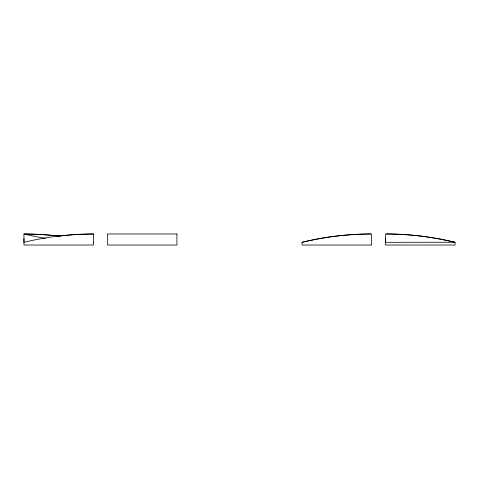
<?xml version="1.0" encoding="UTF-8"?>
<svg xmlns="http://www.w3.org/2000/svg" width="479" height="479" viewBox="0 0 479 479"><rect width="100%" height="100%" fill="white"/><g stroke="black" fill="none" stroke-linecap="round" stroke-linejoin="round"><path stroke-width="0.72" d="M23.95 238.59L23.95 242.314A294.86 294.86 0 0 1 93.483 233.974L93.483 245.026L23.95 245.026L23.95 233.974L41.913 234.53L60.013 236.201M93.483 242.314L93.183 242.242M302.081 242.314L302.093 242.314A294.86 294.86 0 0 1 370.638 233.974L371.614 233.974L371.614 245.026L302.081 245.026L302.081 242.248M385.517 238.59L385.517 242.314L455.05 242.248L455.05 245.026L385.517 245.026L385.517 233.974C408.904 233.98 432.292 236.788 455.014 242.308A294.86 294.86 0 0 0 386.493 233.974M302.117 242.308C324.522 236.86 347.574 234.057 370.638 233.974M57.109 236.237L75.167 234.548L93.483 233.974M24.926 233.974A294.86 294.86 0 0 1 59.809 236.177M45.439 238.356A295.004 295.004 0 0 1 23.95 233.974M176.919 233.974L107.386 233.974L107.386 245.026L176.919 245.026L176.919 233.974"/></g></svg>
